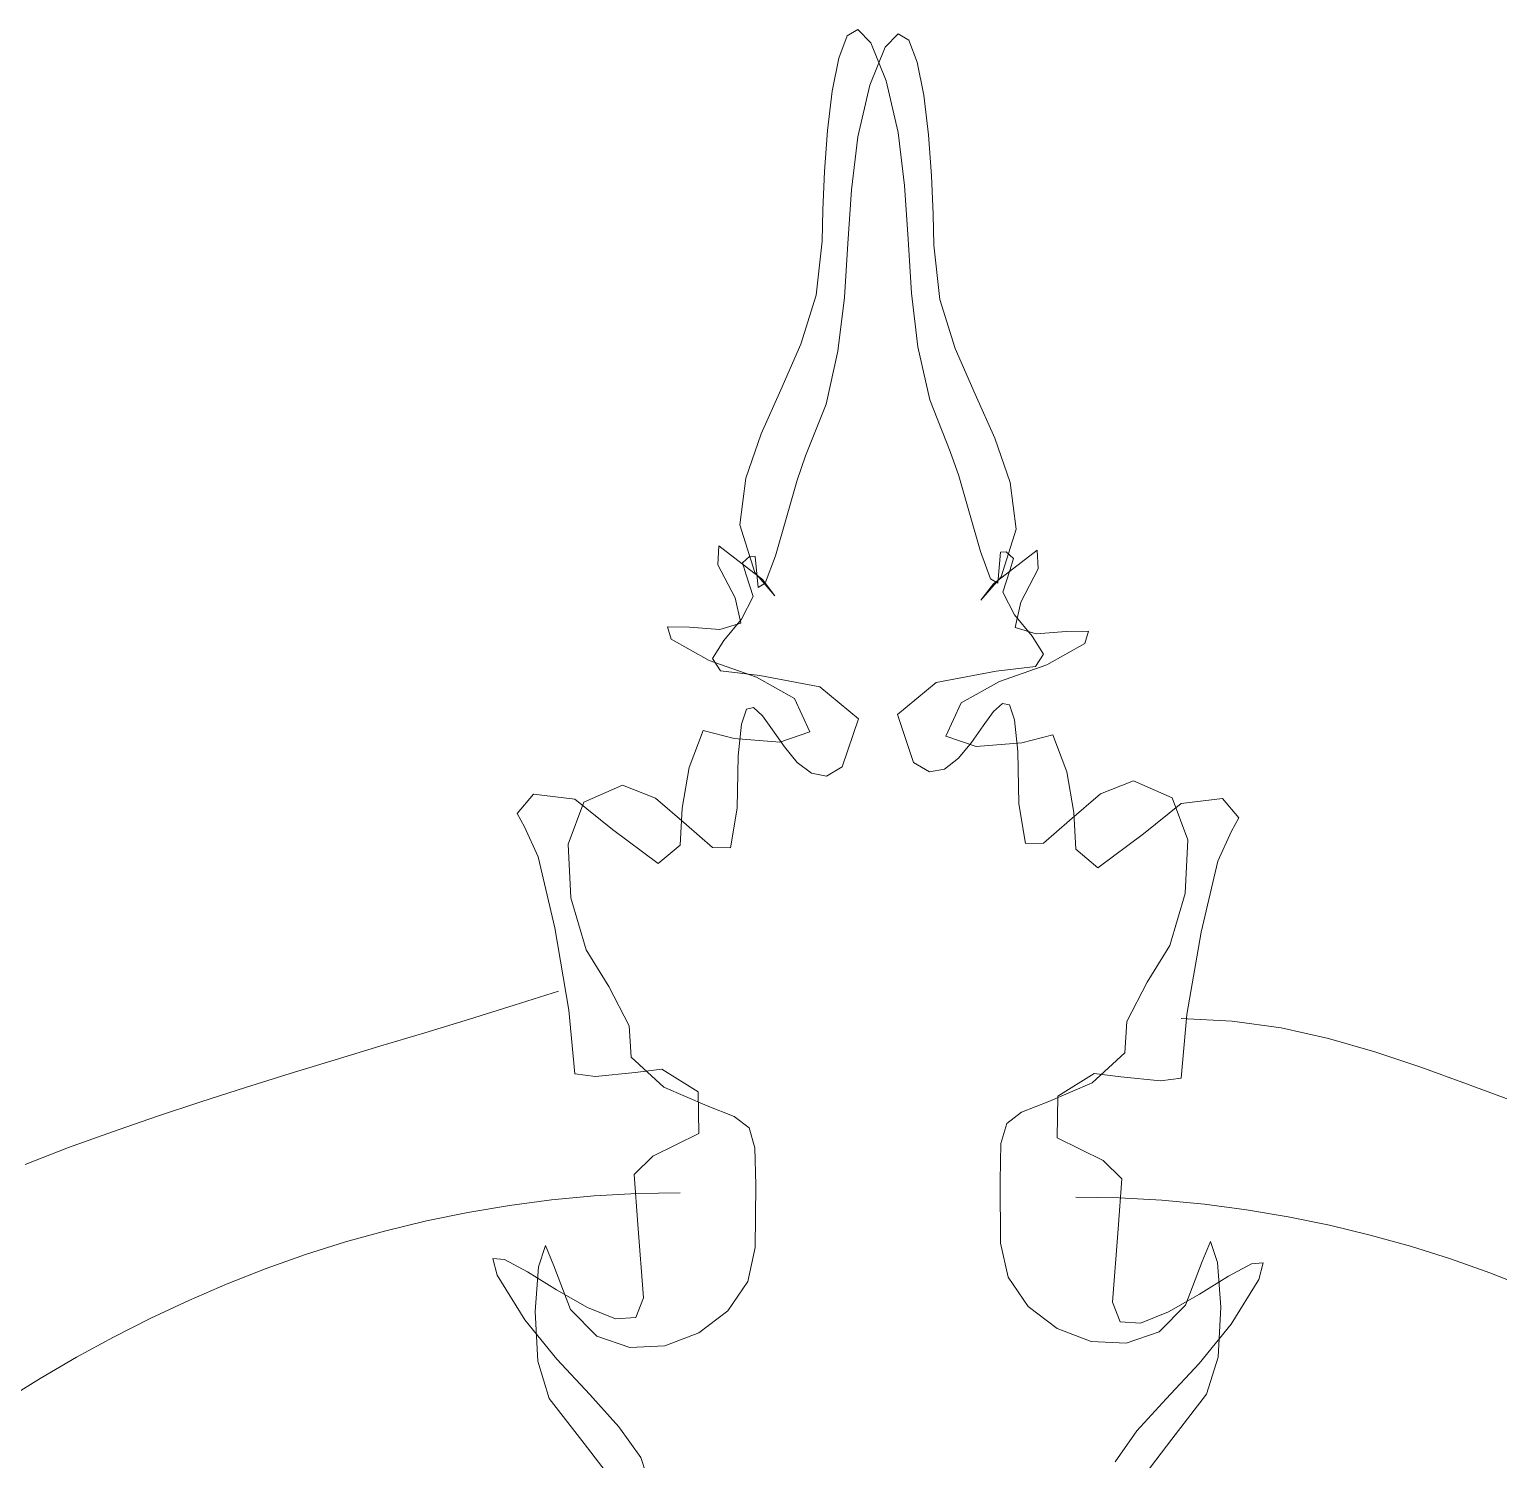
# Model space of a CAD drawing. Header units: centimetres. Extents: x 134057 to 145613, y 5028 to 39996.
# Drawn here: x 134650.4 to 134701.4, y 14544.7 to 14594.4 of the extents above; entities that cross this region are included whole.
import ezdxf

# ---------------------------------------------------------------- set-up
doc = ezdxf.new("R2010")
doc.units = ezdxf.units.CM
doc.layers.add('0.1', color=253, linetype='Continuous', lineweight=9)

msp = doc.modelspace()

# ---------------------------------------------------------------- linework, layer by layer
at = {"layer": '0.1', "linetype": 'Continuous', "lineweight": 13}
for p, q in [((134678.807, 14594.214), (134678.514, 14593.447)), ((134678.807, 14594.214), (134678.514, 14593.447)), ((134679.175, 14594.443), (134678.807, 14594.214)), ((134679.175, 14594.443), (134678.807, 14594.214)), ((134679.625, 14593.975), (134679.175, 14594.443)), ((134679.625, 14593.975), (134679.175, 14594.443)), ((134680.127, 14593.826), (134680.576, 14594.293)), ((134680.127, 14593.826), (134680.576, 14594.293)), ((134680.576, 14594.293), (134680.944, 14594.064)), ((134680.576, 14594.293), (134680.944, 14594.064)), ((134679.59, 14592.504), (134680.127, 14593.826)), ((134679.59, 14592.504), (134680.127, 14593.826)), ((134680.162, 14592.653), (134679.625, 14593.975)), ((134680.162, 14592.653), (134679.625, 14593.975)), ((134680.944, 14594.064), (134681.238, 14593.298)), ((134680.944, 14594.064), (134681.238, 14593.298)), ((134678.514, 14593.447), (134678.288, 14592.301)), ((134678.514, 14593.447), (134678.288, 14592.301)), ((134681.238, 14593.298), (134681.464, 14592.152)), ((134681.238, 14593.298), (134681.464, 14592.152)), ((134680.577, 14590.855), (134680.162, 14592.653)), ((134680.577, 14590.855), (134680.162, 14592.653)), ((134678.288, 14592.301), (134678.124, 14590.934)), ((134678.288, 14592.301), (134678.124, 14590.934)), ((134679.175, 14590.706), (134679.59, 14592.504)), ((134679.175, 14590.706), (134679.59, 14592.504)), ((134681.464, 14592.152), (134681.627, 14590.784)), ((134681.464, 14592.152), (134681.627, 14590.784)), ((134678.124, 14590.934), (134678.015, 14589.504)), ((134678.124, 14590.934), (134678.015, 14589.504)), ((134678.954, 14588.866), (134679.175, 14590.706)), ((134678.954, 14588.866), (134679.175, 14590.706)), ((134680.797, 14589.016), (134680.577, 14590.855)), ((134680.797, 14589.016), (134680.577, 14590.855)), ((134681.627, 14590.784), (134681.737, 14589.354)), ((134681.627, 14590.784), (134681.737, 14589.354)), ((134678.015, 14589.504), (134677.955, 14588.17)), ((134678.015, 14589.504), (134677.955, 14588.17)), ((134680.921, 14587.151), (134680.797, 14589.016)), ((134680.921, 14587.151), (134680.797, 14589.016)), ((134681.737, 14589.354), (134681.797, 14588.02)), ((134681.737, 14589.354), (134681.797, 14588.02)), ((134678.831, 14587.001), (134678.954, 14588.866)), ((134678.831, 14587.001), (134678.954, 14588.866)), ((134677.955, 14588.17), (134677.936, 14587.089)), ((134677.955, 14588.17), (134677.936, 14587.089)), ((134681.797, 14588.02), (134681.816, 14586.939)), ((134681.797, 14588.02), (134681.816, 14586.939)), ((134677.936, 14587.089), (134677.724, 14585.211)), ((134677.936, 14587.089), (134677.724, 14585.211)), ((134678.708, 14585.128), (134678.831, 14587.001)), ((134678.708, 14585.128), (134678.831, 14587.001)), ((134681.044, 14585.278), (134680.921, 14587.151)), ((134681.044, 14585.278), (134680.921, 14587.151)), ((134681.816, 14586.939), (134682.028, 14585.061)), ((134681.816, 14586.939), (134682.028, 14585.061)), ((134677.724, 14585.211), (134677.194, 14583.509)), ((134677.724, 14585.211), (134677.194, 14583.509)), ((134678.487, 14583.264), (134678.708, 14585.128)), ((134678.487, 14583.264), (134678.708, 14585.128)), ((134681.265, 14583.413), (134681.044, 14585.278)), ((134681.265, 14583.413), (134681.044, 14585.278)), ((134682.028, 14585.061), (134682.558, 14583.359)), ((134682.028, 14585.061), (134682.558, 14583.359)), ((134677.194, 14583.509), (134676.505, 14581.922)), ((134677.194, 14583.509), (134676.505, 14581.922)), ((134681.68, 14581.574), (134681.265, 14583.413)), ((134681.68, 14581.574), (134681.265, 14583.413)), ((134682.558, 14583.359), (134683.247, 14581.772)), ((134682.558, 14583.359), (134683.247, 14581.772)), ((134678.072, 14581.424), (134678.487, 14583.264)), ((134678.072, 14581.424), (134678.487, 14583.264)), ((134676.505, 14581.922), (134675.816, 14580.388)), ((134676.505, 14581.922), (134675.816, 14580.388)), ((134677.364, 14579.626), (134678.072, 14581.424)), ((134677.364, 14579.626), (134678.072, 14581.424)), ((134682.387, 14579.776), (134681.68, 14581.574)), ((134682.387, 14579.776), (134681.68, 14581.574)), ((134683.247, 14581.772), (134683.936, 14580.238)), ((134683.247, 14581.772), (134683.936, 14580.238)), ((134675.816, 14580.388), (134675.286, 14578.845)), ((134675.816, 14580.388), (134675.286, 14578.845)), ((134683.936, 14580.238), (134684.466, 14578.696)), ((134683.936, 14580.238), (134684.466, 14578.696)), ((134677.069, 14578.782), (134677.364, 14579.626)), ((134677.069, 14578.782), (134677.364, 14579.626)), ((134682.682, 14578.931), (134682.387, 14579.776)), ((134682.682, 14578.931), (134682.387, 14579.776)), ((134675.286, 14578.845), (134675.074, 14577.232)), ((134675.286, 14578.845), (134675.074, 14577.232)), ((134676.699, 14577.483), (134677.069, 14578.782)), ((134676.699, 14577.483), (134677.069, 14578.782)), ((134683.053, 14577.632), (134682.682, 14578.931)), ((134683.053, 14577.632), (134682.682, 14578.931)), ((134684.466, 14578.696), (134684.678, 14577.082)), ((134684.466, 14578.696), (134684.678, 14577.082)), ((134675.074, 14577.232), (134675.598, 14575.571)), ((134675.074, 14577.232), (134675.598, 14575.571)), ((134676.311, 14576.148), (134676.699, 14577.483)), ((134676.311, 14576.148), (134676.699, 14577.483)), ((134683.441, 14576.298), (134683.053, 14577.632)), ((134683.441, 14576.298), (134683.053, 14577.632)), ((134684.678, 14577.082), (134684.154, 14575.422)), ((134684.678, 14577.082), (134684.154, 14575.422)), ((134674.35, 14576.502), (134674.314, 14575.842)), ((134674.35, 14576.502), (134674.314, 14575.842)), ((134675.869, 14575.324), (134674.35, 14576.502)), ((134675.869, 14575.324), (134674.35, 14576.502)), ((134683.789, 14575.348), (134683.441, 14576.298)), ((134683.789, 14575.348), (134683.441, 14576.298)), ((134683.883, 14575.174), (134685.402, 14576.352)), ((134683.883, 14575.174), (134685.402, 14576.352)), ((134684.136, 14576.278), (134684.04, 14575.201)), ((134684.136, 14576.278), (134684.04, 14575.201)), ((134684.325, 14576.29), (134684.136, 14576.278)), ((134684.325, 14576.29), (134684.136, 14576.278)), ((134684.584, 14576.054), (134684.325, 14576.29)), ((134684.584, 14576.054), (134684.325, 14576.29)), ((134685.402, 14576.352), (134685.437, 14575.693)), ((134685.402, 14576.352), (134685.437, 14575.693)), ((134674.314, 14575.842), (134674.915, 14574.688)), ((134674.314, 14575.842), (134674.915, 14574.688)), ((134675.168, 14575.905), (134675.427, 14576.14)), ((134675.168, 14575.905), (134675.427, 14576.14)), ((134675.298, 14575.492), (134675.168, 14575.905)), ((134675.298, 14575.492), (134675.168, 14575.905)), ((134675.427, 14576.14), (134675.616, 14576.128)), ((134675.427, 14576.14), (134675.616, 14576.128)), ((134675.616, 14576.128), (134675.712, 14575.052)), ((134675.616, 14576.128), (134675.712, 14575.052)), ((134675.963, 14575.198), (134676.311, 14576.148)), ((134675.963, 14575.198), (134676.311, 14576.148)), ((134684.454, 14575.642), (134684.584, 14576.054)), ((134684.454, 14575.642), (134684.584, 14576.054)), ((134675.543, 14574.737), (134675.298, 14575.492)), ((134675.543, 14574.737), (134675.298, 14575.492)), ((134675.598, 14575.571), (134676.299, 14574.759)), ((134675.598, 14575.571), (134676.299, 14574.759)), ((134675.712, 14575.052), (134675.963, 14575.198)), ((134675.712, 14575.052), (134675.963, 14575.198)), ((134676.299, 14574.759), (134675.869, 14575.324)), ((134676.299, 14574.759), (134675.869, 14575.324)), ((134684.154, 14575.422), (134683.453, 14574.609)), ((134684.154, 14575.422), (134683.453, 14574.609)), ((134684.04, 14575.201), (134683.789, 14575.348)), ((134684.04, 14575.201), (134683.789, 14575.348)), ((134684.209, 14574.886), (134684.454, 14575.642)), ((134684.209, 14574.886), (134684.454, 14575.642)), ((134685.437, 14575.693), (134684.837, 14574.539)), ((134685.437, 14575.693), (134684.837, 14574.539)), ((134674.915, 14574.688), (134675.111, 14573.807)), ((134674.915, 14574.688), (134675.111, 14573.807)), ((134675.139, 14573.95), (134675.543, 14574.737)), ((134675.139, 14573.95), (134675.543, 14574.737)), ((134683.453, 14574.609), (134683.883, 14575.174)), ((134683.453, 14574.609), (134683.883, 14575.174)), ((134684.613, 14574.099), (134684.209, 14574.886)), ((134684.613, 14574.099), (134684.209, 14574.886)), ((134684.837, 14574.539), (134684.641, 14573.657)), ((134684.837, 14574.539), (134684.641, 14573.657)), ((134673.335, 14573.669), (134672.57, 14573.681)), ((134672.57, 14573.681), (134672.689, 14573.257)), ((134673.335, 14573.669), (134672.57, 14573.681)), ((134672.57, 14573.681), (134672.689, 14573.257)), ((134674.383, 14573.589), (134673.335, 14573.669)), ((134674.383, 14573.589), (134673.335, 14573.669)), ((134675.111, 14573.807), (134674.383, 14573.589)), ((134675.111, 14573.807), (134674.383, 14573.589)), ((134674.523, 14573.207), (134675.139, 14573.95)), ((134674.523, 14573.207), (134675.139, 14573.95)), ((134685.229, 14573.357), (134684.613, 14574.099)), ((134685.229, 14573.357), (134684.613, 14574.099)), ((134684.641, 14573.657), (134685.368, 14573.44)), ((134684.641, 14573.657), (134685.368, 14573.44)), ((134672.689, 14573.257), (134674.014, 14572.51)), ((134672.689, 14573.257), (134674.014, 14572.51)), ((134674.132, 14572.584), (134674.523, 14573.207)), ((134674.132, 14572.584), (134674.523, 14573.207)), ((134685.62, 14572.733), (134685.229, 14573.357)), ((134685.62, 14572.733), (134685.229, 14573.357)), ((134685.368, 14573.44), (134686.416, 14573.52)), ((134685.368, 14573.44), (134686.416, 14573.52)), ((134686.416, 14573.52), (134687.182, 14573.531)), ((134686.416, 14573.52), (134687.182, 14573.531)), ((134687.182, 14573.531), (134687.062, 14573.108)), ((134687.182, 14573.531), (134687.062, 14573.108)), ((134685.348, 14572.304), (134685.62, 14572.733)), ((134685.348, 14572.304), (134685.62, 14572.733)), ((134687.062, 14573.108), (134685.738, 14572.36)), ((134687.062, 14573.108), (134685.738, 14572.36)), ((134674.014, 14572.51), (134675.657, 14571.938)), ((134674.014, 14572.51), (134675.657, 14571.938)), ((134674.403, 14572.155), (134674.132, 14572.584)), ((134674.403, 14572.155), (134674.132, 14572.584)), ((134675.775, 14571.995), (134674.403, 14572.155)), ((134675.775, 14571.995), (134674.403, 14572.155)), ((134681.893, 14571.744), (134683.977, 14572.144)), ((134681.893, 14571.744), (134683.977, 14572.144)), ((134683.977, 14572.144), (134685.348, 14572.304)), ((134683.977, 14572.144), (134685.348, 14572.304)), ((134685.738, 14572.36), (134684.095, 14571.789)), ((134685.738, 14572.36), (134684.095, 14571.789)), ((134675.657, 14571.938), (134676.982, 14571.191)), ((134675.657, 14571.938), (134676.982, 14571.191)), ((134677.859, 14571.594), (134675.775, 14571.995)), ((134677.859, 14571.594), (134675.775, 14571.995)), ((134680.55, 14570.637), (134681.893, 14571.744)), ((134680.55, 14570.637), (134681.893, 14571.744)), ((134684.095, 14571.789), (134682.77, 14571.041)), ((134684.095, 14571.789), (134682.77, 14571.041)), ((134676.982, 14571.191), (134677.513, 14570.033)), ((134676.982, 14571.191), (134677.513, 14570.033)), ((134679.202, 14570.487), (134677.859, 14571.594)), ((134679.202, 14570.487), (134677.859, 14571.594)), ((134675.131, 14570.302), (134675.312, 14570.819)), ((134675.131, 14570.302), (134675.312, 14570.819)), ((134675.312, 14570.819), (134675.557, 14570.875)), ((134675.312, 14570.819), (134675.557, 14570.875)), ((134675.557, 14570.875), (134675.861, 14570.593)), ((134675.557, 14570.875), (134675.861, 14570.593)), ((134681.115, 14568.965), (134680.55, 14570.637)), ((134681.115, 14568.965), (134680.55, 14570.637)), ((134682.77, 14571.041), (134682.238, 14569.883)), ((134682.77, 14571.041), (134682.238, 14569.883)), ((134683.891, 14570.743), (134683.534, 14570.249)), ((134683.891, 14570.743), (134683.534, 14570.249)), ((134684.195, 14571.024), (134683.891, 14570.743)), ((134684.195, 14571.024), (134683.891, 14570.743)), ((134684.44, 14570.969), (134684.195, 14571.024)), ((134684.44, 14570.969), (134684.195, 14571.024)), ((134684.621, 14570.452), (134684.44, 14570.969)), ((134684.621, 14570.452), (134684.44, 14570.969)), ((134675.018, 14569.199), (134675.131, 14570.302)), ((134675.018, 14569.199), (134675.131, 14570.302)), ((134675.861, 14570.593), (134676.218, 14570.1)), ((134675.861, 14570.593), (134676.218, 14570.1)), ((134676.218, 14570.1), (134676.624, 14569.519)), ((134676.218, 14570.1), (134676.624, 14569.519)), ((134678.636, 14568.815), (134679.202, 14570.487)), ((134678.636, 14568.815), (134679.202, 14570.487)), ((134683.534, 14570.249), (134683.127, 14569.669)), ((134683.534, 14570.249), (134683.127, 14569.669)), ((134684.733, 14569.348), (134684.621, 14570.452)), ((134684.733, 14569.348), (134684.621, 14570.452)), ((134673.802, 14570.078), (134673.313, 14568.8)), ((134673.802, 14570.078), (134673.313, 14568.8)), ((134674.88, 14569.804), (134673.802, 14570.078)), ((134674.88, 14569.804), (134673.802, 14570.078)), ((134676.465, 14569.68), (134674.88, 14569.804)), ((134676.465, 14569.68), (134674.88, 14569.804)), ((134677.513, 14570.033), (134676.465, 14569.68)), ((134677.513, 14570.033), (134676.465, 14569.68)), ((134682.238, 14569.883), (134683.287, 14569.531)), ((134682.238, 14569.883), (134683.287, 14569.531)), ((134683.127, 14569.669), (134682.677, 14569.125)), ((134683.127, 14569.669), (134682.677, 14569.125)), ((134683.287, 14569.531), (134684.871, 14569.655)), ((134683.287, 14569.531), (134684.871, 14569.655)), ((134684.871, 14569.655), (134685.95, 14569.928)), ((134684.871, 14569.655), (134685.95, 14569.928)), ((134685.95, 14569.928), (134686.438, 14568.65)), ((134685.95, 14569.928), (134686.438, 14568.65)), ((134674.98, 14567.384), (134675.018, 14569.199)), ((134674.98, 14567.384), (134675.018, 14569.199)), ((134676.624, 14569.519), (134677.074, 14568.975)), ((134676.624, 14569.519), (134677.074, 14568.975)), ((134682.677, 14569.125), (134682.189, 14568.743)), ((134682.677, 14569.125), (134682.189, 14568.743)), ((134684.772, 14567.534), (134684.733, 14569.348)), ((134684.772, 14567.534), (134684.733, 14569.348)), ((134673.313, 14568.8), (134673.072, 14567.381)), ((134673.313, 14568.8), (134673.072, 14567.381)), ((134677.074, 14568.975), (134677.563, 14568.594)), ((134677.074, 14568.975), (134677.563, 14568.594)), ((134677.563, 14568.594), (134678.085, 14568.499)), ((134677.563, 14568.594), (134678.085, 14568.499)), ((134678.085, 14568.499), (134678.636, 14568.815)), ((134678.085, 14568.499), (134678.636, 14568.815)), ((134681.666, 14568.648), (134681.115, 14568.965)), ((134681.666, 14568.648), (134681.115, 14568.965)), ((134682.189, 14568.743), (134681.666, 14568.648)), ((134682.189, 14568.743), (134681.666, 14568.648)), ((134686.438, 14568.65), (134686.68, 14567.231)), ((134686.438, 14568.65), (134686.68, 14567.231)), ((134669.658, 14567.589), (134671.005, 14568.179)), ((134669.658, 14567.589), (134671.005, 14568.179)), ((134671.005, 14568.179), (134672.151, 14567.73)), ((134671.005, 14568.179), (134672.151, 14567.73)), ((134688.747, 14568.329), (134687.601, 14567.88)), ((134688.747, 14568.329), (134687.601, 14567.88)), ((134690.094, 14567.739), (134688.747, 14568.329)), ((134690.094, 14567.739), (134688.747, 14568.329)), ((134667.908, 14567.87), (134667.349, 14567.198)), ((134667.908, 14567.87), (134667.349, 14567.198)), ((134669.351, 14567.693), (134667.908, 14567.87)), ((134669.351, 14567.693), (134667.908, 14567.87)), ((134669.12, 14566.129), (134669.658, 14567.589)), ((134669.12, 14566.129), (134669.658, 14567.589)), ((134670.652, 14566.645), (134669.351, 14567.693)), ((134670.652, 14566.645), (134669.351, 14567.693)), ((134672.151, 14567.73), (134673.228, 14566.8)), ((134672.151, 14567.73), (134673.228, 14566.8)), ((134685.002, 14566.151), (134684.772, 14567.534)), ((134685.002, 14566.151), (134684.772, 14567.534)), ((134687.601, 14567.88), (134686.523, 14566.95)), ((134687.601, 14567.88), (134686.523, 14566.95)), ((134689.1, 14566.495), (134690.401, 14567.543)), ((134689.1, 14566.495), (134690.401, 14567.543)), ((134690.632, 14566.279), (134690.094, 14567.739)), ((134690.632, 14566.279), (134690.094, 14567.739)), ((134690.401, 14567.543), (134691.844, 14567.72)), ((134690.401, 14567.543), (134691.844, 14567.72)), ((134691.844, 14567.72), (134692.403, 14567.049)), ((134691.844, 14567.72), (134692.403, 14567.049)), ((134667.349, 14567.198), (134667.602, 14566.739)), ((134667.349, 14567.198), (134667.602, 14566.739)), ((134673.072, 14567.381), (134673.007, 14566.103)), ((134673.072, 14567.381), (134673.007, 14566.103)), ((134674.749, 14566.002), (134674.98, 14567.384)), ((134674.749, 14566.002), (134674.98, 14567.384)), ((134686.68, 14567.231), (134686.744, 14565.953)), ((134686.68, 14567.231), (134686.744, 14565.953)), ((134692.403, 14567.049), (134692.15, 14566.589)), ((134692.403, 14567.049), (134692.15, 14566.589)), ((134667.602, 14566.739), (134668.076, 14565.688)), ((134667.602, 14566.739), (134668.076, 14565.688)), ((134672.236, 14565.455), (134670.652, 14566.645)), ((134672.236, 14565.455), (134670.652, 14566.645)), ((134673.228, 14566.8), (134674.13, 14566.016)), ((134673.228, 14566.8), (134674.13, 14566.016)), ((134686.523, 14566.95), (134685.622, 14566.165)), ((134686.523, 14566.95), (134685.622, 14566.165)), ((134692.15, 14566.589), (134691.675, 14565.539)), ((134692.15, 14566.589), (134691.675, 14565.539)), ((134669.208, 14564.264), (134669.12, 14566.129)), ((134669.208, 14564.264), (134669.12, 14566.129)), ((134673.007, 14566.103), (134672.236, 14565.455)), ((134673.007, 14566.103), (134672.236, 14565.455)), ((134674.13, 14566.016), (134674.749, 14566.002)), ((134674.13, 14566.016), (134674.749, 14566.002)), ((134685.622, 14566.165), (134685.002, 14566.151)), ((134685.622, 14566.165), (134685.002, 14566.151)), ((134687.516, 14565.306), (134689.1, 14566.495)), ((134687.516, 14565.306), (134689.1, 14566.495)), ((134690.544, 14564.414), (134690.632, 14566.279)), ((134690.544, 14564.414), (134690.632, 14566.279)), ((134668.076, 14565.688), (134668.655, 14563.222)), ((134668.076, 14565.688), (134668.655, 14563.222)), ((134686.744, 14565.953), (134687.516, 14565.306)), ((134686.744, 14565.953), (134687.516, 14565.306)), ((134691.675, 14565.539), (134691.097, 14563.072)), ((134691.675, 14565.539), (134691.097, 14563.072)), ((134669.738, 14562.461), (134669.208, 14564.264)), ((134669.738, 14562.461), (134669.208, 14564.264)), ((134690.013, 14562.611), (134690.544, 14564.414)), ((134690.013, 14562.611), (134690.544, 14564.414)), ((134668.655, 14563.222), (134669.144, 14560.367)), ((134668.655, 14563.222), (134669.144, 14560.367)), ((134691.097, 14563.072), (134690.607, 14560.218)), ((134691.097, 14563.072), (134690.607, 14560.218)), ((134670.528, 14561.184), (134669.738, 14562.461)), ((134670.528, 14561.184), (134669.738, 14562.461)), ((134689.224, 14561.334), (134690.013, 14562.611)), ((134689.224, 14561.334), (134690.013, 14562.611)), ((134668.779, 14561.025), (134667.24, 14560.534)), ((134671.235, 14559.818), (134670.528, 14561.184)), ((134671.235, 14559.818), (134670.528, 14561.184)), ((134688.517, 14559.967), (134689.224, 14561.334)), ((134688.517, 14559.967), (134689.224, 14561.334)), ((134667.24, 14560.534), (134665.692, 14560.053)), ((134665.692, 14560.053), (134664.138, 14559.58)), ((134669.144, 14560.367), (134669.351, 14558.154)), ((134669.144, 14560.367), (134669.351, 14558.154)), ((134688.446, 14558.884), (134688.517, 14559.967)), ((134688.446, 14558.884), (134688.517, 14559.967)), ((134690.607, 14560.218), (134690.401, 14558.004)), ((134690.607, 14560.218), (134690.401, 14558.004)), ((134692.173, 14559.985), (134690.401, 14560.071)), ((134693.876, 14559.745), (134692.173, 14559.985)), ((134664.138, 14559.58), (134662.58, 14559.109)), ((134671.305, 14558.734), (134671.235, 14559.818)), ((134671.305, 14558.734), (134671.235, 14559.818)), ((134695.525, 14559.38), (134693.876, 14559.745)), ((134697.137, 14558.916), (134695.525, 14559.38)), ((134662.58, 14559.109), (134661.02, 14558.638)), ((134687.316, 14557.836), (134688.446, 14558.884)), ((134687.316, 14557.836), (134688.446, 14558.884)), ((134698.728, 14558.382), (134697.137, 14558.916)), ((134661.02, 14558.638), (134659.462, 14558.163)), ((134672.436, 14557.686), (134671.305, 14558.734)), ((134672.436, 14557.686), (134671.305, 14558.734)), ((134700.314, 14557.804), (134698.728, 14558.382)), ((134659.462, 14558.163), (134657.907, 14557.679)), ((134669.351, 14558.154), (134670.063, 14558.054)), ((134669.351, 14558.154), (134670.063, 14558.054)), ((134670.063, 14558.054), (134671.447, 14558.201)), ((134670.063, 14558.054), (134671.447, 14558.201)), ((134671.447, 14558.201), (134672.371, 14558.313)), ((134671.447, 14558.201), (134672.371, 14558.313)), ((134672.371, 14558.313), (134673.631, 14557.53)), ((134672.371, 14558.313), (134673.631, 14557.53)), ((134687.38, 14558.163), (134686.12, 14557.38)), ((134687.38, 14558.163), (134686.12, 14557.38)), ((134688.305, 14558.051), (134687.38, 14558.163)), ((134688.305, 14558.051), (134687.38, 14558.163)), ((134689.689, 14557.904), (134688.305, 14558.051)), ((134689.689, 14557.904), (134688.305, 14558.051)), ((134690.401, 14558.004), (134689.689, 14557.904)), ((134690.401, 14558.004), (134689.689, 14557.904)), ((134657.907, 14557.679), (134656.357, 14557.184)), ((134673.941, 14557.042), (134672.436, 14557.686)), ((134673.941, 14557.042), (134672.436, 14557.686)), ((134673.631, 14557.53), (134673.655, 14556.075)), ((134673.631, 14557.53), (134673.655, 14556.075)), ((134685.811, 14557.192), (134687.316, 14557.836)), ((134685.811, 14557.192), (134687.316, 14557.836)), ((134686.12, 14557.38), (134686.097, 14555.926)), ((134686.12, 14557.38), (134686.097, 14555.926)), ((134701.912, 14557.212), (134700.314, 14557.804)), ((134656.357, 14557.184), (134654.816, 14556.673)), ((134674.885, 14556.668), (134673.941, 14557.042)), ((134674.885, 14556.668), (134673.941, 14557.042)), ((134684.355, 14556.425), (134684.866, 14556.817)), ((134684.355, 14556.425), (134684.866, 14556.817)), ((134684.866, 14556.817), (134685.811, 14557.192)), ((134684.866, 14556.817), (134685.811, 14557.192)), ((134654.816, 14556.673), (134653.285, 14556.142)), ((134675.397, 14556.275), (134674.885, 14556.668)), ((134675.397, 14556.275), (134674.885, 14556.668)), ((134684.148, 14555.728), (134684.355, 14556.425)), ((134684.148, 14555.728), (134684.355, 14556.425)), ((134653.285, 14556.142), (134651.766, 14555.588)), ((134673.655, 14556.075), (134672.053, 14555.292)), ((134673.655, 14556.075), (134672.053, 14555.292)), ((134675.604, 14555.578), (134675.397, 14556.275)), ((134675.604, 14555.578), (134675.397, 14556.275)), ((134686.097, 14555.926), (134687.698, 14555.143)), ((134686.097, 14555.926), (134687.698, 14555.143)), ((134651.766, 14555.588), (134650.263, 14555.007)), ((134672.053, 14555.292), (134671.406, 14554.65)), ((134672.053, 14555.292), (134671.406, 14554.65)), ((134675.634, 14554.289), (134675.604, 14555.578)), ((134675.634, 14554.289), (134675.604, 14555.578)), ((134684.118, 14554.439), (134684.148, 14555.728)), ((134684.118, 14554.439), (134684.148, 14555.728)), ((134687.698, 14555.143), (134688.346, 14554.501)), ((134687.698, 14555.143), (134688.346, 14554.501)), ((134671.406, 14554.65), (134671.535, 14552.913)), ((134671.406, 14554.65), (134671.535, 14552.913)), ((134675.616, 14552.122), (134675.634, 14554.289)), ((134675.616, 14552.122), (134675.634, 14554.289)), ((134684.136, 14552.272), (134684.118, 14554.439)), ((134684.136, 14552.272), (134684.118, 14554.439)), ((134688.346, 14554.501), (134688.217, 14552.764)), ((134688.346, 14554.501), (134688.217, 14552.764)), ((134667.079, 14553.581), (134668.54, 14553.771)), ((134667.079, 14553.581), (134668.54, 14553.771)), ((134668.54, 14553.771), (134670.016, 14553.909)), ((134668.54, 14553.771), (134670.016, 14553.909)), ((134670.016, 14553.909), (134671.505, 14553.992)), ((134670.016, 14553.909), (134671.505, 14553.992)), ((134671.505, 14553.992), (134673.007, 14554.02)), ((134671.505, 14553.992), (134673.007, 14554.02)), ((134688.247, 14553.843), (134686.744, 14553.871)), ((134688.247, 14553.843), (134686.744, 14553.871)), ((134689.736, 14553.759), (134688.247, 14553.843)), ((134689.736, 14553.759), (134688.247, 14553.843)), ((134691.211, 14553.622), (134689.736, 14553.759)), ((134691.211, 14553.622), (134689.736, 14553.759)), ((134664.2, 14553.045), (134665.632, 14553.338)), ((134664.2, 14553.045), (134665.632, 14553.338)), ((134665.632, 14553.338), (134667.079, 14553.581)), ((134665.632, 14553.338), (134667.079, 14553.581)), ((134692.673, 14553.431), (134691.211, 14553.622)), ((134692.673, 14553.431), (134691.211, 14553.622)), ((134694.119, 14553.189), (134692.673, 14553.431)), ((134694.119, 14553.189), (134692.673, 14553.431)), ((134662.783, 14552.702), (134664.2, 14553.045)), ((134662.783, 14552.702), (134664.2, 14553.045)), ((134671.535, 14552.913), (134671.735, 14550.364)), ((134671.535, 14552.913), (134671.735, 14550.364)), ((134688.217, 14552.764), (134688.016, 14550.214)), ((134688.217, 14552.764), (134688.016, 14550.214)), ((134695.552, 14552.895), (134694.119, 14553.189)), ((134695.552, 14552.895), (134694.119, 14553.189)), ((134696.968, 14552.552), (134695.552, 14552.895)), ((134696.968, 14552.552), (134695.552, 14552.895)), ((134659.997, 14551.871), (134661.382, 14552.31)), ((134659.997, 14551.871), (134661.382, 14552.31)), ((134661.382, 14552.31), (134662.783, 14552.702)), ((134661.382, 14552.31), (134662.783, 14552.702)), ((134684.398, 14551.083), (134684.136, 14552.272)), ((134684.398, 14551.083), (134684.136, 14552.272)), ((134691.423, 14552.331), (134691.131, 14551.636)), ((134691.423, 14552.331), (134691.131, 14551.636)), ((134691.668, 14551.592), (134691.423, 14552.331)), ((134691.668, 14551.592), (134691.423, 14552.331)), ((134698.37, 14552.161), (134696.968, 14552.552)), ((134698.37, 14552.161), (134696.968, 14552.552)), ((134658.628, 14551.386), (134659.997, 14551.871)), ((134658.628, 14551.386), (134659.997, 14551.871)), ((134666.906, 14551.705), (134666.501, 14551.737)), ((134666.501, 14551.737), (134666.648, 14551.159)), ((134666.906, 14551.705), (134666.501, 14551.737)), ((134666.501, 14551.737), (134666.648, 14551.159)), ((134668.084, 14551.443), (134668.329, 14552.182)), ((134668.084, 14551.443), (134668.329, 14552.182)), ((134668.329, 14552.182), (134668.62, 14551.486)), ((134668.329, 14552.182), (134668.62, 14551.486)), ((134675.354, 14550.934), (134675.616, 14552.122)), ((134675.354, 14550.934), (134675.616, 14552.122)), ((134699.755, 14551.722), (134698.37, 14552.161)), ((134699.755, 14551.722), (134698.37, 14552.161)), ((134701.124, 14551.237), (134699.755, 14551.722)), ((134701.124, 14551.237), (134699.755, 14551.722)), ((134657.275, 14550.856), (134658.628, 14551.386)), ((134657.275, 14550.856), (134658.628, 14551.386)), ((134667.699, 14551.27), (134666.906, 14551.705)), ((134667.699, 14551.27), (134666.906, 14551.705)), ((134668.715, 14550.642), (134667.699, 14551.27)), ((134668.715, 14550.642), (134667.699, 14551.27)), ((134667.968, 14549.895), (134668.084, 14551.443)), ((134667.968, 14549.895), (134668.084, 14551.443)), ((134668.62, 14551.486), (134669.195, 14549.961)), ((134668.62, 14551.486), (134669.195, 14549.961)), ((134691.131, 14551.636), (134690.557, 14550.111)), ((134691.131, 14551.636), (134690.557, 14550.111)), ((134691.784, 14550.044), (134691.668, 14551.592)), ((134691.784, 14550.044), (134691.668, 14551.592)), ((134692.053, 14551.121), (134692.845, 14551.555)), ((134692.053, 14551.121), (134692.845, 14551.555)), ((134692.845, 14551.555), (134693.25, 14551.588)), ((134692.845, 14551.555), (134693.25, 14551.588)), ((134693.25, 14551.588), (134693.104, 14551.009)), ((134693.25, 14551.588), (134693.104, 14551.009)), ((134702.476, 14550.706), (134701.124, 14551.237)), ((134702.476, 14550.706), (134701.124, 14551.237)), ((134655.94, 14550.282), (134657.275, 14550.856)), ((134655.94, 14550.282), (134657.275, 14550.856)), ((134666.648, 14551.159), (134667.608, 14549.601)), ((134666.648, 14551.159), (134667.608, 14549.601)), ((134674.657, 14549.921), (134675.354, 14550.934)), ((134674.657, 14549.921), (134675.354, 14550.934)), ((134685.095, 14550.071), (134684.398, 14551.083)), ((134685.095, 14550.071), (134684.398, 14551.083)), ((134691.037, 14550.492), (134692.053, 14551.121)), ((134691.037, 14550.492), (134692.053, 14551.121)), ((134693.104, 14551.009), (134692.143, 14549.451)), ((134693.104, 14551.009), (134692.143, 14549.451)), ((134654.623, 14549.664), (134655.94, 14550.282)), ((134654.623, 14549.664), (134655.94, 14550.282)), ((134669.79, 14550.028), (134668.715, 14550.642)), ((134669.79, 14550.028), (134668.715, 14550.642)), ((134671.735, 14550.364), (134671.465, 14549.681)), ((134671.735, 14550.364), (134671.465, 14549.681)), ((134688.016, 14550.214), (134688.287, 14549.531)), ((134688.016, 14550.214), (134688.287, 14549.531)), ((134689.961, 14549.879), (134691.037, 14550.492)), ((134689.961, 14549.879), (134691.037, 14550.492)), ((134668.066, 14548.164), (134667.968, 14549.895)), ((134668.066, 14548.164), (134667.968, 14549.895)), ((134669.195, 14549.961), (134670.116, 14549.036)), ((134669.195, 14549.961), (134670.116, 14549.036)), ((134670.762, 14549.638), (134669.79, 14550.028)), ((134670.762, 14549.638), (134669.79, 14550.028)), ((134671.465, 14549.681), (134670.762, 14549.638)), ((134671.465, 14549.681), (134670.762, 14549.638)), ((134673.654, 14549.154), (134674.657, 14549.921)), ((134673.654, 14549.154), (134674.657, 14549.921)), ((134686.098, 14549.304), (134685.095, 14550.071)), ((134686.098, 14549.304), (134685.095, 14550.071)), ((134688.99, 14549.489), (134689.961, 14549.879)), ((134688.99, 14549.489), (134689.961, 14549.879)), ((134690.557, 14550.111), (134689.636, 14549.186)), ((134690.557, 14550.111), (134689.636, 14549.186)), ((134691.686, 14548.313), (134691.784, 14550.044)), ((134691.686, 14548.313), (134691.784, 14550.044)), ((134653.323, 14549.005), (134654.623, 14549.664)), ((134653.323, 14549.005), (134654.623, 14549.664)), ((134667.608, 14549.601), (134668.727, 14548.235)), ((134667.608, 14549.601), (134668.727, 14548.235)), ((134687.276, 14548.853), (134686.098, 14549.304)), ((134687.276, 14548.853), (134686.098, 14549.304)), ((134688.287, 14549.531), (134688.99, 14549.489)), ((134688.287, 14549.531), (134688.99, 14549.489)), ((134689.636, 14549.186), (134688.499, 14548.791)), ((134689.636, 14549.186), (134688.499, 14548.791)), ((134692.143, 14549.451), (134691.025, 14548.085)), ((134692.143, 14549.451), (134691.025, 14548.085)), ((134652.041, 14548.306), (134653.323, 14549.005)), ((134652.041, 14548.306), (134653.323, 14549.005)), ((134670.116, 14549.036), (134671.253, 14548.641)), ((134670.116, 14549.036), (134671.253, 14548.641)), ((134671.253, 14548.641), (134672.476, 14548.704)), ((134671.253, 14548.641), (134672.476, 14548.704)), ((134672.476, 14548.704), (134673.654, 14549.154)), ((134672.476, 14548.704), (134673.654, 14549.154)), ((134688.499, 14548.791), (134687.276, 14548.853)), ((134688.499, 14548.791), (134687.276, 14548.853)), ((134650.778, 14547.566), (134652.041, 14548.306)), ((134650.778, 14547.566), (134652.041, 14548.306)), ((134668.461, 14546.875), (134668.066, 14548.164)), ((134668.461, 14546.875), (134668.066, 14548.164)), ((134668.727, 14548.235), (134669.865, 14547.014)), ((134668.727, 14548.235), (134669.865, 14547.014)), ((134691.29, 14547.025), (134691.686, 14548.313)), ((134691.29, 14547.025), (134691.686, 14548.313)), ((134691.025, 14548.085), (134689.887, 14546.864)), ((134691.025, 14548.085), (134689.887, 14546.864)), ((134649.534, 14546.789), (134650.778, 14547.566)), ((134649.534, 14546.789), (134650.778, 14547.566)), ((134669.676, 14545.305), (134668.461, 14546.875)), ((134669.676, 14545.305), (134668.461, 14546.875)), ((134669.865, 14547.014), (134670.881, 14545.892)), ((134669.865, 14547.014), (134670.881, 14545.892)), ((134689.887, 14546.864), (134688.871, 14545.743)), ((134689.887, 14546.864), (134688.871, 14545.743)), ((134690.076, 14545.455), (134691.29, 14547.025)), ((134690.076, 14545.455), (134691.29, 14547.025)), ((134670.881, 14545.892), (134671.636, 14544.823)), ((134670.881, 14545.892), (134671.636, 14544.823)), ((134688.871, 14545.743), (134688.115, 14544.673)), ((134688.871, 14545.743), (134688.115, 14544.673)), ((134670.786, 14543.855), (134669.676, 14545.305)), ((134670.786, 14543.855), (134669.676, 14545.305)), ((134688.965, 14544.004), (134690.076, 14545.455)), ((134688.965, 14544.004), (134690.076, 14545.455)), ((134671.636, 14544.823), (134671.991, 14543.758)), ((134671.636, 14544.823), (134671.991, 14543.758))]:
    msp.add_line(p, q, dxfattribs=at)

doc.saveas('drawing.dxf')
